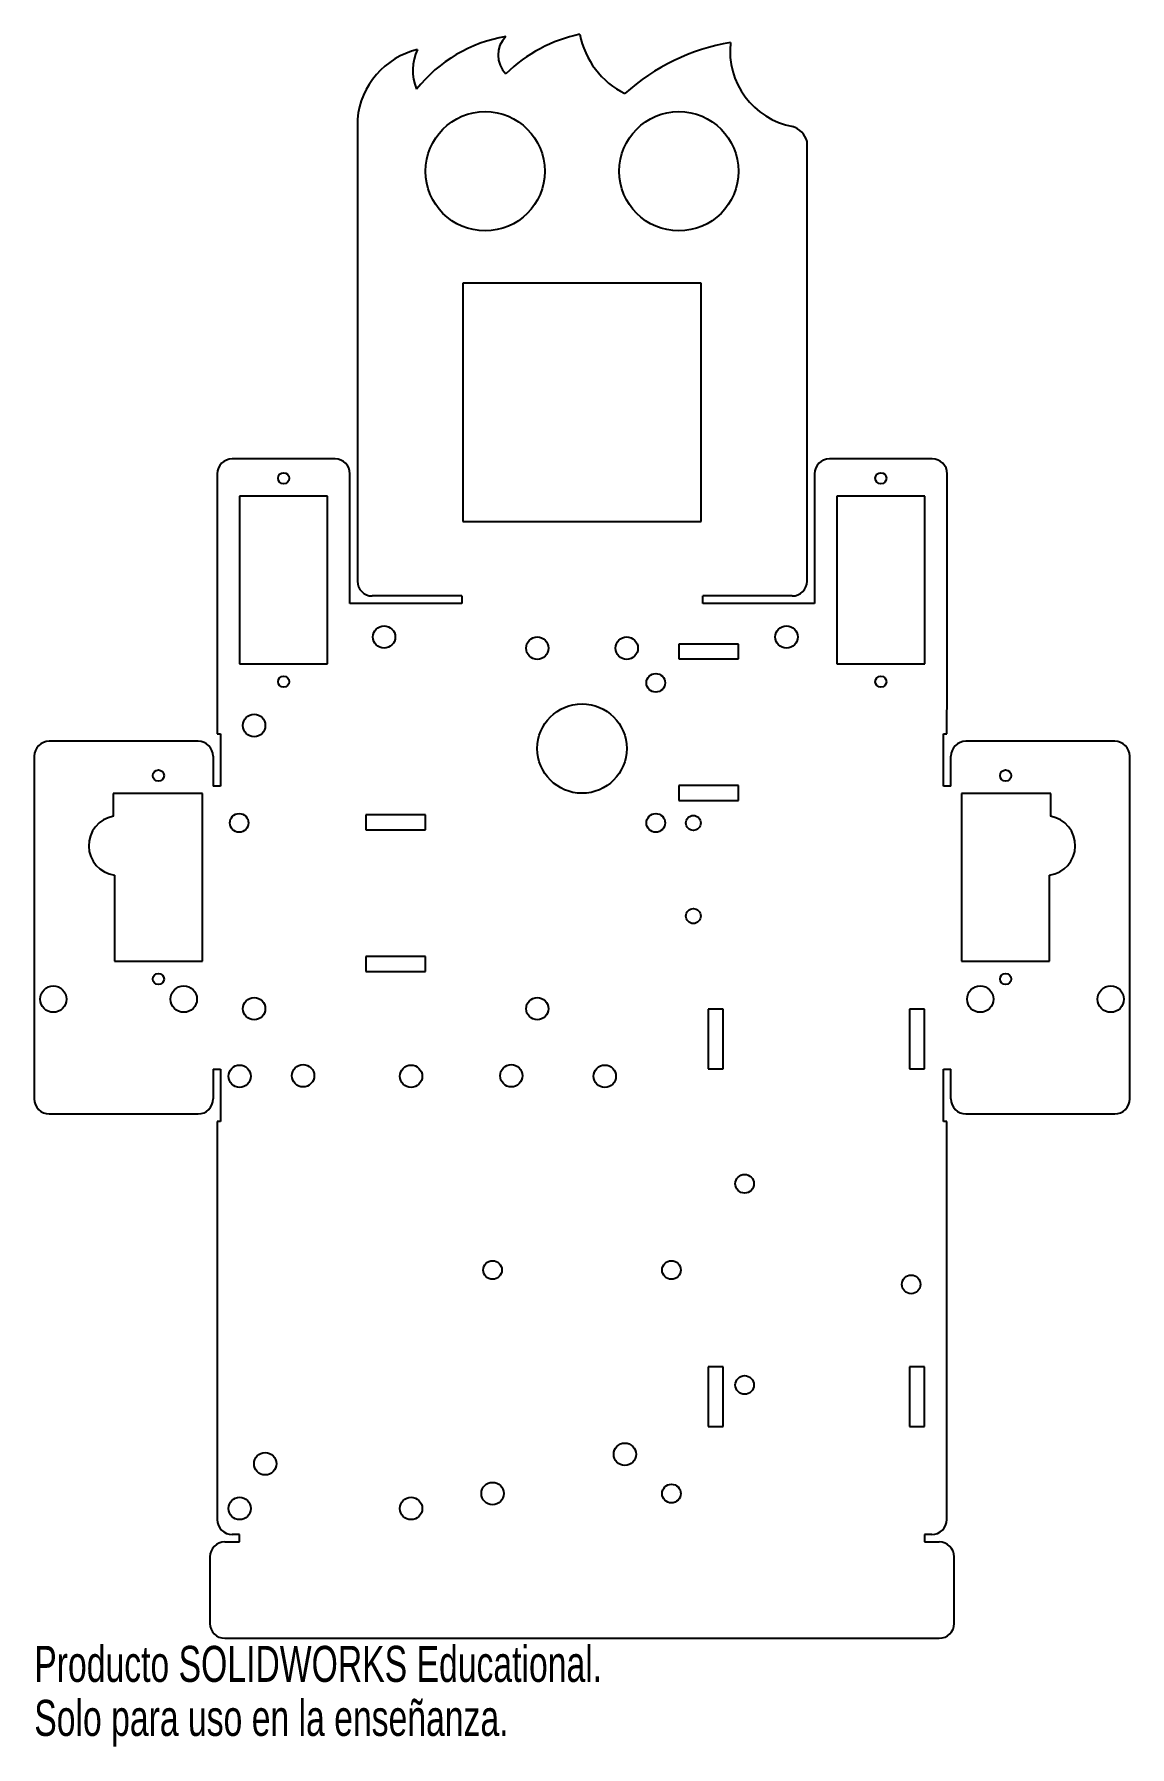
# Model space of a CAD drawing. Header units: millimetres. Extents: x -13 to 134, y -207 to 22.
import ezdxf

# ---------------------------------------------------------------- set-up
doc = ezdxf.new("R2010")
doc.units = ezdxf.units.MM
doc.styles.add('SLDTEXTSTYLE0', font='TXT', dxfattribs={"width": 0.7})

msp = doc.modelspace()

# ---------------------------------------------------------------- linework, layer by layer
at = {"color": 7, "linetype": 'Continuous', "lineweight": 25}
for p, q in [((30.56, 10.98), (30.56, -51.02)), ((90.9, -51.02), (90.9, 7.98)), ((76.7, -11.02), (44.7, -11.02)), ((44.7, -11.02), (44.7, -43.02)), ((76.7, -43.02), (76.7, -11.02)), ((11.76, -36.62), (11.76, -71.52)), ((27.56, -34.62), (13.76, -34.62)), ((29.56, -54.02), (29.56, -36.62)), ((91.9, -36.62), (91.9, -54.02)), ((107.7, -34.62), (93.9, -34.62)), ((109.7, -65.04), (109.7, -36.62)), ((14.76, -39.62), (14.76, -62.12)), ((26.56, -39.62), (14.76, -39.62)), ((26.56, -62.12), (26.56, -39.62)), ((106.7, -39.62), (94.9, -39.62)), ((94.9, -39.62), (94.9, -62.12)), ((106.7, -62.12), (106.7, -39.62)), ((44.7, -43.02), (76.7, -43.02)), ((44.56, -54.02), (29.56, -54.02)), ((44.56, -53.02), (32.56, -53.02)), ((44.56, -53.02), (44.56, -54.02)), ((88.9, -53.02), (76.9, -53.02)), ((76.9, -54.02), (76.9, -53.02)), ((91.9, -54.02), (76.9, -54.02)), ((81.7, -59.47), (73.7, -59.47)), ((73.7, -59.47), (73.7, -61.47)), ((81.7, -61.47), (81.7, -59.47)), ((73.7, -61.47), (81.7, -61.47)), ((14.76, -62.12), (26.56, -62.12)), ((94.9, -62.12), (106.7, -62.12)), ((109.64, -71.52), (109.7, -65.04)), ((9.2, -72.52), (-10.8, -72.52)), ((11.76, -71.52), (12.2, -71.52)), ((12.2, -71.52), (12.2, -78.52)), ((109.2, -71.52), (109.64, -71.52)), ((109.2, -78.52), (109.2, -71.52)), ((132.2, -72.52), (112.2, -72.52)), ((-12.8, -74.52), (-12.8, -120.52)), ((11.2, -74.52), (11.2, -78.52)), ((110.2, -78.52), (110.2, -74.52)), ((134.2, -120.52), (134.2, -74.52)), ((9.76, -79.52), (-2.19, -79.52)), ((-2.19, -79.52), (-2.19, -82.58)), ((9.76, -102.02), (9.76, -79.52)), ((12.2, -78.52), (11.2, -78.52)), ((81.7, -78.47), (73.7, -78.47)), ((73.7, -78.47), (73.7, -80.47)), ((81.7, -80.47), (81.7, -78.47)), ((110.2, -78.52), (109.2, -78.52)), ((123.59, -79.52), (111.64, -79.52)), ((111.64, -79.52), (111.64, -102.02)), ((123.59, -82.58), (123.59, -79.52)), ((31.7, -82.4), (31.7, -84.4)), ((39.7, -82.4), (31.7, -82.4)), ((39.7, -84.4), (39.7, -82.4)), ((73.7, -80.47), (81.7, -80.47)), ((31.7, -84.4), (39.7, -84.4)), ((-2.04, -90.48), (-2.04, -102.02)), ((123.44, -102.02), (123.44, -90.48)), ((-2.04, -102.02), (9.76, -102.02)), ((31.7, -101.4), (31.7, -103.4)), ((39.7, -101.4), (31.7, -101.4)), ((31.7, -103.4), (39.7, -103.4)), ((39.7, -103.4), (39.7, -101.4)), ((111.64, -102.02), (123.44, -102.02)), ((79.64, -108.47), (77.64, -108.47)), ((77.64, -108.47), (77.64, -116.47)), ((79.64, -116.47), (79.64, -108.47)), ((106.64, -108.47), (104.64, -108.47)), ((104.64, -108.47), (104.64, -116.47)), ((106.64, -116.47), (106.64, -108.47)), ((11.2, -116.52), (12.2, -116.52)), ((11.2, -116.52), (11.2, -120.52)), ((12.2, -116.52), (12.2, -123.52)), ((77.64, -116.47), (79.64, -116.47)), ((104.64, -116.47), (106.64, -116.47)), ((109.2, -116.52), (110.2, -116.52)), ((109.2, -123.52), (109.2, -116.52)), ((110.2, -120.52), (110.2, -116.52)), ((-10.8, -122.52), (9.2, -122.52)), ((11.76, -123.52), (11.76, -176.97)), ((12.2, -123.52), (11.76, -123.52)), ((109.64, -123.52), (109.2, -123.52)), ((109.64, -176.97), (109.64, -123.52)), ((112.2, -122.52), (132.2, -122.52)), ((79.64, -156.47), (77.64, -156.47)), ((77.64, -156.47), (77.64, -164.47)), ((79.64, -164.47), (79.64, -156.47)), ((106.64, -156.47), (104.64, -156.47)), ((104.64, -156.47), (104.64, -164.47)), ((106.64, -164.47), (106.64, -156.47)), ((77.64, -164.47), (79.64, -164.47)), ((104.64, -164.47), (106.64, -164.47)), ((14.76, -178.97), (13.76, -178.97)), ((14.76, -179.97), (14.76, -178.97)), ((107.64, -178.97), (106.64, -178.97)), ((106.64, -178.97), (106.64, -179.97)), ((12.76, -179.97), (14.76, -179.97)), ((106.64, -179.97), (108.64, -179.97)), ((10.76, -181.97), (10.76, -190.89)), ((110.64, -190.89), (110.64, -181.97)), ((12.76, -192.89), (108.64, -192.89))]:
    msp.add_line(p, q, dxfattribs=at)
for centre, radius in [((47.7, 3.98), 8), ((73.7, 3.98), 8), ((20.66, -37.22), 0.75), ((100.8, -37.22), 0.75), ((34.14, -58.52), 1.5), ((88.14, -58.52), 1.5), ((54.7, -60.02), 1.5), ((66.7, -60.02), 1.5), ((20.66, -64.52), 0.75), ((70.6, -64.67), 1.25), ((100.8, -64.52), 0.75), ((16.7, -70.4), 1.5), ((60.7, -73.49), 6), ((3.86, -77.12), 0.75), ((117.54, -77.12), 0.75), ((14.7, -83.47), 1.25), ((70.6, -83.47), 1.25), ((75.64, -83.47), 1), ((75.64, -95.97), 1), ((-10.24, -107.12), 1.77), ((3.86, -104.42), 0.75), ((7.26, -107.12), 1.77), ((114.14, -107.12), 1.77), ((117.54, -104.42), 0.75), ((131.64, -107.12), 1.77), ((16.7, -108.4), 1.5), ((54.7, -108.4), 1.5), ((14.76, -117.47), 1.5), ((23.27, -117.4), 1.5), ((37.76, -117.47), 1.5), ((51.21, -117.4), 1.5), ((63.76, -117.47), 1.5), ((82.52, -131.9), 1.25), ((48.7, -143.47), 1.25), ((72.7, -143.47), 1.25), ((104.87, -145.4), 1.25), ((82.52, -158.9), 1.25), ((66.45, -168.2), 1.5), ((18.19, -169.47), 1.5), ((48.7, -173.47), 1.5), ((72.7, -173.47), 1.25), ((14.76, -175.47), 1.5), ((37.76, -175.47), 1.5)]:
    msp.add_circle(centre, radius, dxfattribs=at)
for centre, radius, start, end in [((53.66, 2.97), 19.35, 99.4831, 141.5581), ((52.98, 19.57), 3.54, 135.2642, 225.2642), ((64.41, 2.97), 19.8, 101.6323, 134.6592), ((71.41, 24.42), 11.18, 190.569, 243.6991), ((85.2, -6.31), 27.93, 99.4328, 132.1556), ((90.87, 20.11), 10.31, 173.6984, 259.3931), ((41.15, 9.98), 10.64, 103.6188, 174.6043), ((44.52, 17.5), 6.52, 154.314, 202.5216), ((88.02, 7.13), 3, 16.5084, 71.6178), ((13.76, -36.62), 2, 90, 180), ((27.56, -36.62), 2, 0, 90), ((93.9, -36.62), 2, 90, 180), ((107.7, -36.62), 2, 0, 90), ((32.56, -51.02), 2, 180, 270), ((88.9, -51.02), 2, 270, 0), ((-10.8, -74.52), 2, 90, 180), ((9.2, -74.52), 2, 0, 90), ((112.2, -74.52), 2, 90, 180), ((132.2, -74.52), 2, 0, 90), ((-1.49, -86.52), 4, 99.9853, 262.0968), ((122.89, -86.52), 4, 277.9032, 80.0147), ((-10.8, -120.52), 2, 180, 270), ((9.2, -120.52), 2, 270, 0), ((112.2, -120.52), 2, 180, 270), ((132.2, -120.52), 2, 270, 0), ((13.76, -176.97), 2, 180, 270), ((107.64, -176.97), 2, 270, 0), ((12.76, -181.97), 2, 90, 180), ((108.64, -181.97), 2, 0, 90), ((12.76, -190.89), 2, 180, 270), ((108.64, -190.89), 2, 270, 0)]:
    msp.add_arc(centre, radius, start, end, dxfattribs=at)

# ---------------------------------------------------------------- texts
at = {"color": 7, "linetype": 'Continuous', "char_height": 4.8336, "attachment_point": 1, "style": 'SLDTEXTSTYLE0'}
for s, insert in [('Producto SOLIDWORKS Educational.', (-12.8, -193.91)), ('Solo para uso en la enseñanza.', (-12.8, -201.16))]:
    msp.add_mtext(s, dxfattribs=dict(at, insert=insert))

doc.saveas('drawing.dxf')
